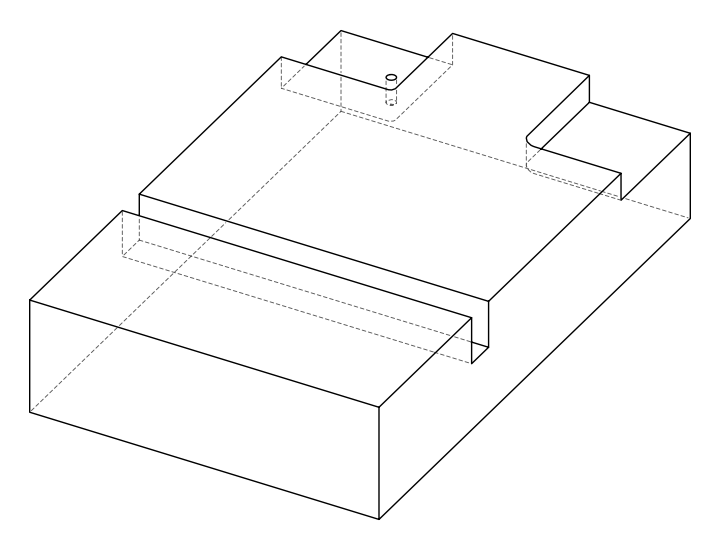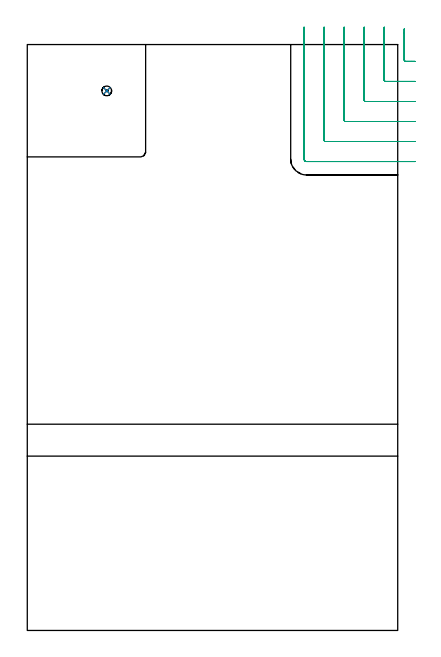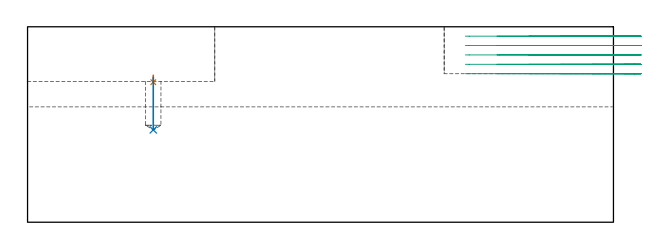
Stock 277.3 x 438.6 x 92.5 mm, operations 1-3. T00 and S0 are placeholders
(PLAN: 5 operations, 4 tool changes, 92.7 min)
(1 SPOT_DRILL | STEP1POCKET | NXT0321_9005460120000 | 0.03 min | 2797 mm3)
(2 DRILL_BLIND_HOLE_INTO_CENTER | STEP1POCKET | UGT0301_193 | 0.11 min | 910 mm3)
(3 MILL_CORNER_NOTCH_RECTANGULAR | CORNER_NOTCH_RECTANGULAR | UGT0201_094 | Follow Part, ap 5, ae 75% | 7.21 min | 172912 mm3)
(4 MILL_CORNER_NOTCH_RECTANGULAR_1 | CORNER_NOTCH_RECTANGULAR_1 | NXT0201_008 | Follow Part, ap 1.5, ae 75% | 74.91 min | 190063 mm3)
(5 MILL_RECTANGULAR_SLOT | SLOT_RECTANGULAR | UGT0201_094 | Follow Part, ap 5, ae 75% | 10.44 min | 251169 mm3)
(TOOL NXT0321_9005460120000 | NC Spot Drill, 142deg, 12mm, Carbide, Uncoated | D12 PA142 FL30 Z2)
(TOOL UGT0301_193 | Twist Drill 7.3 mm | D7.3 PA118 FL66 Z2)
(TOOL UGT0201_094 | End mill 20 mm | D20 FL38 Z4)
(TOOL NXT0201_008 | ENDMILL 6mm [2P460-0600-NA 1630] | D6 FL26 Z6)
(OP 1 SPOT_DRILL)
G17 G21 G94 G90
T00 M6
G54
G17 G0 G90 X59.5 Y403.9 S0 M3
G43 Z102.5 H0
G94 G81 G98 Z66.286 F250. R69.6
G80
M5
M2
(OP 2 DRILL_BLIND_HOLE_INTO_CENTER)
G17 G21 G94 G90
T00 M6
G54
G17 G0 G90 X59.5 Y403.9 S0 M3
G43 Z102.5 H0
G94 G81 G98 Z43.7 F250. R68.6
G80
M5
M2
(OP 3 MILL_CORNER_NOTCH_RECTANGULAR)
G17 G21 G94 G90
T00 M6
G54
G17 G0 G90 X282.2 Y450.317 S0 M3
G43 Z102.5 H0
Z88.06
G94 G1 Y447.317 F250.
Y426.994 F500.
G3 X283.194 Y426. R1.
G1 X287.3
X290.3 F250.
G0 Z102.5
X267.2 Y451.6
Z88.06
G1 Y448.6
Y411.994 F500.
G3 X268.194 Y411. R1.
G1 X287.3
X290.3 F250.
G0 Z102.5
X252.2 Y451.6
Z88.06
G1 Y448.6
Y396.995 F500.
G3 X253.195 Y396. R1.
G1 X287.3
X290.3 F250.
G0 Z102.5
X237.2 Y451.6
Z88.06
G1 Y448.6
Y381.995 F500.
G3 X238.195 Y381. R1.
G1 X287.3
X290.3 F250.
G0 Z102.5
X222.2 Y451.6
Z88.06
G1 Y448.6
Y366.995 F500.
G3 X223.195 Y366. R1.
G1 X287.3
X290.3 F250.
G0 Z102.5
X207.2 Y451.6
Z88.06
G1 Y448.6
Y352.8 F500.
G3 X209. Y351. R1.8
G1 X287.3
X290.3 F250.
G0 Z102.5
X282.2 Y450.317
Z83.62
G1 Y447.317
Y426.994 F500.
G3 X283.194 Y426. R1.
G1 X287.3
X290.3 F250.
G0 Z102.5
X267.2 Y451.6
Z83.62
G1 Y448.6
Y411.994 F500.
G3 X268.194 Y411. R1.
G1 X287.3
X290.3 F250.
G0 Z102.5
X252.2 Y451.6
Z83.62
G1 Y448.6
Y396.995 F500.
G3 X253.195 Y396. R1.
G1 X287.3
X290.3 F250.
G0 Z102.5
X237.2 Y451.6
Z83.62
G1 Y448.6
Y381.995 F500.
G3 X238.195 Y381. R1.
G1 X287.3
X290.3 F250.
G0 Z102.5
X222.2 Y451.6
Z83.62
G1 Y448.6
Y366.995 F500.
G3 X223.195 Y366. R1.
G1 X287.3
X290.3 F250.
G0 Z102.5
X207.2 Y451.6
Z83.62
G1 Y448.6
Y352.8 F500.
G3 X209. Y351. R1.8
G1 X287.3
X290.3 F250.
G0 Z102.5
X282.2 Y450.317
Z79.18
G1 Y447.317
Y426.994 F500.
G3 X283.194 Y426. R1.
G1 X287.3
X290.3 F250.
G0 Z102.5
X267.2 Y451.6
Z79.18
G1 Y448.6
Y411.994 F500.
G3 X268.194 Y411. R1.
G1 X287.3
X290.3 F250.
G0 Z102.5
X252.2 Y451.6
Z79.18
G1 Y448.6
Y396.995 F500.
G3 X253.195 Y396. R1.
G1 X287.3
X290.3 F250.
G0 Z102.5
X237.2 Y451.6
Z79.18
G1 Y448.6
Y381.995 F500.
G3 X238.195 Y381. R1.
G1 X287.3
X290.3 F250.
G0 Z102.5
X222.2 Y451.6
Z79.18
G1 Y448.6
Y366.995 F500.
G3 X223.195 Y366. R1.
G1 X287.3
X290.3 F250.
G0 Z102.5
X207.2 Y451.6
Z79.18
G1 Y448.6
Y352.8 F500.
G3 X209. Y351. R1.8
G1 X287.3
X290.3 F250.
G0 Z102.5
X282.2 Y450.317
Z74.74
G1 Y447.317
Y426.994 F500.
G3 X283.194 Y426. R1.
G1 X287.3
X290.3 F250.
G0 Z102.5
X267.2 Y451.6
Z74.74
G1 Y448.6
Y411.994 F500.
G3 X268.194 Y411. R1.
G1 X287.3
X290.3 F250.
G0 Z102.5
X252.2 Y451.6
Z74.74
G1 Y448.6
Y396.995 F500.
G3 X253.195 Y396. R1.
G1 X287.3
X290.3 F250.
G0 Z102.5
X237.2 Y451.6
Z74.74
G1 Y448.6
Y381.995 F500.
G3 X238.195 Y381. R1.
G1 X287.3
X290.3 F250.
G0 Z102.5
X222.2 Y451.6
Z74.74
G1 Y448.6
Y366.995 F500.
G3 X223.195 Y366. R1.
G1 X287.3
X290.3 F250.
G0 Z102.5
X207.2 Y451.6
Z74.74
G1 Y448.6
Y352.8 F500.
G3 X209. Y351. R1.8
G1 X287.3
X290.3 F250.
G0 Z102.5
X282.2 Y450.317
Z70.3
G1 Y447.317
Y426.994 F500.
G3 X283.194 Y426. R1.
G1 X287.3
X290.3 F250.
G0 Z102.5
X267.2 Y451.6
Z70.3
G1 Y448.6
Y411.994 F500.
G3 X268.194 Y411. R1.
G1 X287.3
X290.3 F250.
G0 Z102.5
X252.2 Y451.6
Z70.3
G1 Y448.6
Y396.995 F500.
G3 X253.195 Y396. R1.
G1 X287.3
X290.3 F250.
G0 Z102.5
X237.2 Y451.6
Z70.3
G1 Y448.6
Y381.995 F500.
G3 X238.195 Y381. R1.
G1 X287.3
X290.3 F250.
G0 Z102.5
X222.2 Y451.6
Z70.3
G1 Y448.6
Y366.995 F500.
G3 X223.195 Y366. R1.
G1 X287.3
X290.3 F250.
G0 Z102.5
X207.2 Y451.6
Z70.3
G1 Y448.6
Y352.8 F500.
G3 X209. Y351. R1.8
G1 X287.3
X290.3 F250.
G0 Z102.5
M5
M2
